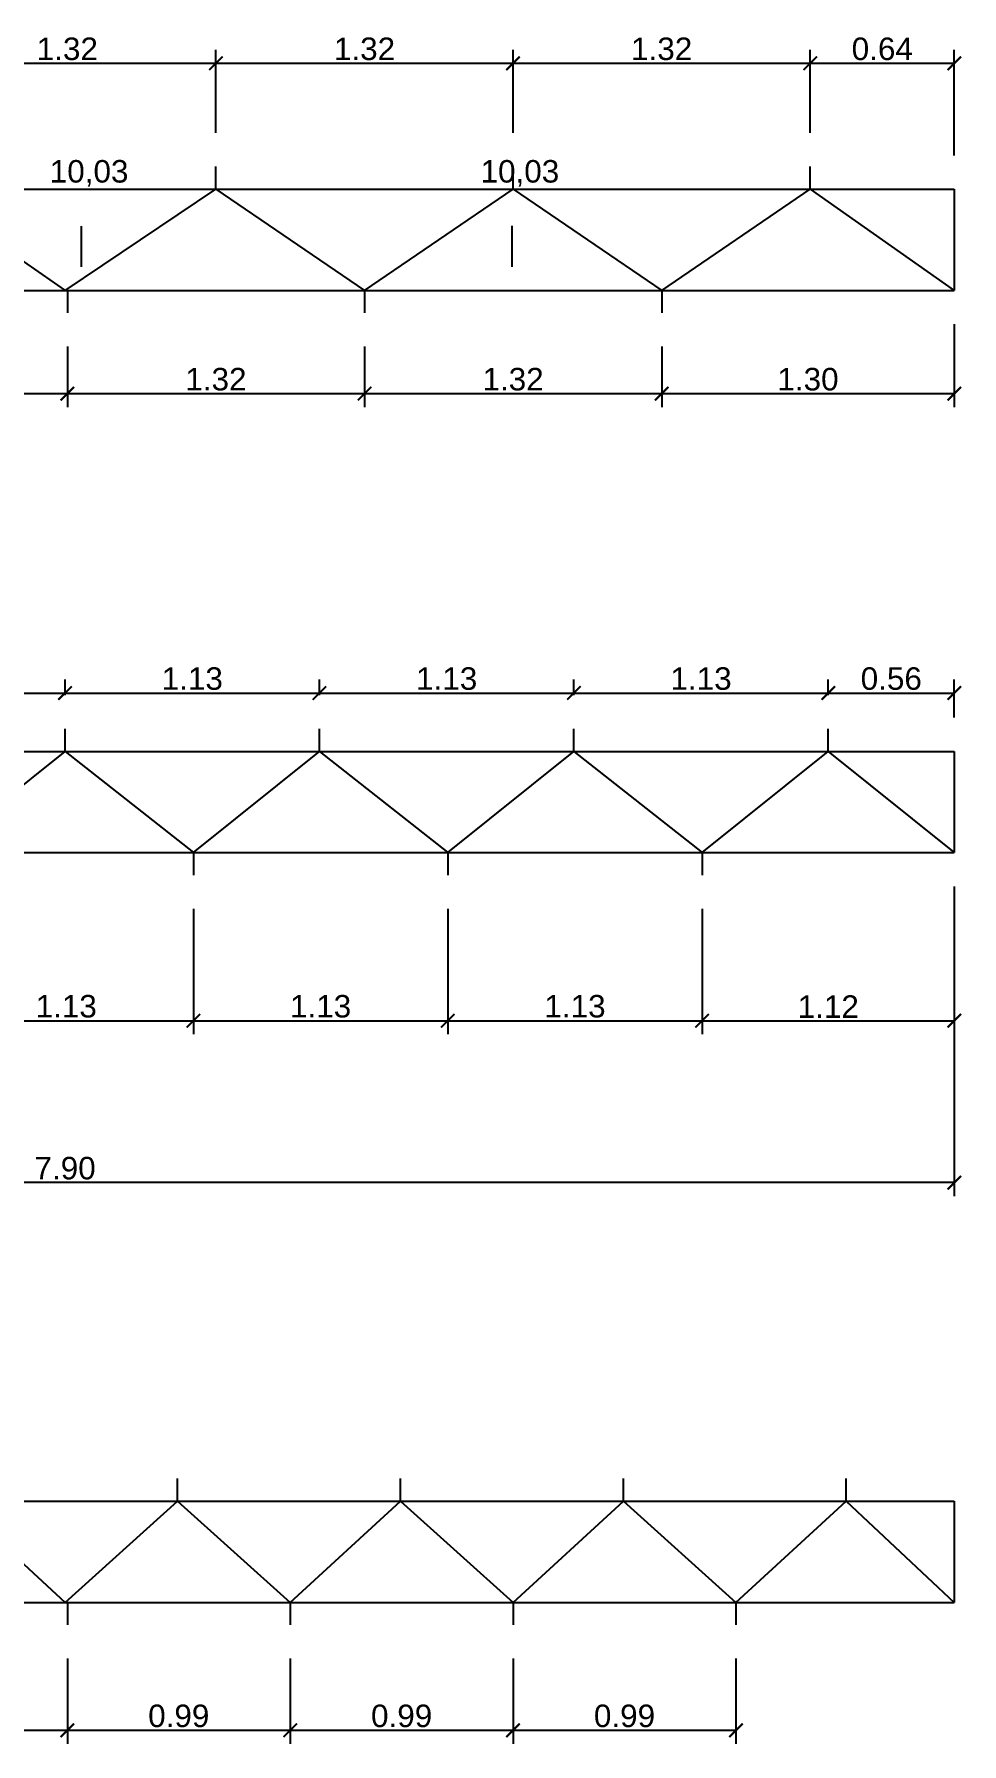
# Model space of a CAD drawing. Header units: millimetres. Extents: x 2924 to 6397, y 1567 to 1704.
# Drawn here: x 3151.92 to 3156.04, y 1592.25 to 1599.84 of the extents above; entities that cross this region are included whole.
import ezdxf

# ---------------------------------------------------------------- set-up
doc = ezdxf.new("R2010")
doc.units = ezdxf.units.MM
doc.header["$PDMODE"] = 35
doc.layers.get('Defpoints').update_dxf_attribs({"color": 230})
doc.layers.add('PT-MUROS', color=7, linetype='Continuous')
doc.layers.add('Viga', color=6, linetype='Continuous')
doc.styles.add('Arial10', font='arial.ttf', dxfattribs={"height": 0.1})
doc.styles.get("Standard").update_dxf_attribs({"font": 'arial.ttf'})
doc.dimstyles.new('COTA-1-50', dxfattribs={"dimtxt": 0.1, "dimasz": 0.06, "dimexe": 0.06, "dimexo": 0.15, "dimgap": 0.0125, "dimtad": 1, "dimzin": 0, "dimdsep": 46, "dimtxsty": 'Arial10', "dimblk1": 'ARCHTICK', "dimblk2": 'ARCHTICK', "dimsah": 1, "dimcen": 0.09, "dimclrd": 7, "dimclre": 7, "dimclrt": 7, "dimazin": 0, "dimtfac": 1, "dimtofl": 0, "dimtmove": 2, "dimatfit": 3, "dimldrblk": 'ARCHTICK', "dimfxl": 1, "dimtolj": 1, "dimtzin": 0, "dimarcsym": 0})

# ---------------------------------------------------------------- blocks, each defined once
blk = doc.blocks.new('_ARCHTICK')
at = {"color": 0, "linetype": 'ByBlock', "const_width": 0.15}
blk.add_lwpolyline([(-0.5, -0.5), (0.5, 0.5)], dxfattribs=at)
blk = doc.blocks.new('*D279')
at = {"layer": 'Defpoints', "color": 0, "transparency": 16777216}
for p in [(3150.7488, 1598.6042), (3152.0688, 1598.6042), (3152.0688, 1598.2454)]:
    blk.add_point(p, dxfattribs=at)
at = {"layer": 'PT-MUROS', "color": 7, "lineweight": -2, "transparency": 16777216}
for p, q in [((3150.7488, 1598.4542), (3150.7488, 1598.1854)), ((3152.0688, 1598.4542), (3152.0688, 1598.1854)), ((3150.7488, 1598.2454), (3152.0688, 1598.2454))]:
    blk.add_line(p, q, dxfattribs=at)
at = {"layer": 'PT-MUROS', "color": 7, "lineweight": -2, "transparency": 16777216, "xscale": 0.06, "yscale": 0.06, "zscale": 0.06, "rotation": 180}
blk.add_blockref('_ARCHTICK', (3150.7488, 1598.2454), dxfattribs=at)
at = {"layer": 'PT-MUROS', "color": 7, "lineweight": -2, "transparency": 16777216, "xscale": 0.06, "yscale": 0.06, "zscale": 0.06}
blk.add_blockref('_ARCHTICK', (3152.0688, 1598.2454), dxfattribs=at)
at = {"layer": 'PT-MUROS', "color": 7, "transparency": 16777216, "insert": (3151.4088, 1598.309), "char_height": 0.1, "attachment_point": 5, "style": 'Arial10'}
blk.add_mtext('\\A1;1.32', dxfattribs=at)
blk = doc.blocks.new('*D280')
at = {"layer": 'Defpoints', "color": 0, "transparency": 16777216}
for p in [(3152.0688, 1598.6042), (3153.3888, 1598.6042), (3153.3888, 1598.2454)]:
    blk.add_point(p, dxfattribs=at)
at = {"layer": 'PT-MUROS', "color": 7, "lineweight": -2, "transparency": 16777216}
for p, q in [((3152.0688, 1598.4542), (3152.0688, 1598.1854)), ((3153.3888, 1598.4542), (3153.3888, 1598.1854)), ((3152.0688, 1598.2454), (3153.3888, 1598.2454))]:
    blk.add_line(p, q, dxfattribs=at)
at = {"layer": 'PT-MUROS', "color": 7, "lineweight": -2, "transparency": 16777216, "xscale": 0.06, "yscale": 0.06, "zscale": 0.06, "rotation": 180}
blk.add_blockref('_ARCHTICK', (3152.0688, 1598.2454), dxfattribs=at)
at = {"layer": 'PT-MUROS', "color": 7, "lineweight": -2, "transparency": 16777216, "xscale": 0.06, "yscale": 0.06, "zscale": 0.06}
blk.add_blockref('_ARCHTICK', (3153.3888, 1598.2454), dxfattribs=at)
at = {"layer": 'PT-MUROS', "color": 7, "transparency": 16777216, "insert": (3152.7288, 1598.309), "char_height": 0.1, "attachment_point": 5, "style": 'Arial10'}
blk.add_mtext('\\A1;1.32', dxfattribs=at)
blk = doc.blocks.new('*D281')
at = {"layer": 'Defpoints', "color": 0, "transparency": 16777216}
for p in [(3153.3888, 1598.6042), (3154.7088, 1598.6042), (3154.7088, 1598.2454)]:
    blk.add_point(p, dxfattribs=at)
at = {"layer": 'PT-MUROS', "color": 7, "lineweight": -2, "transparency": 16777216}
for p, q in [((3153.3888, 1598.4542), (3153.3888, 1598.1854)), ((3154.7088, 1598.4542), (3154.7088, 1598.1854)), ((3153.3888, 1598.2454), (3154.7088, 1598.2454))]:
    blk.add_line(p, q, dxfattribs=at)
at = {"layer": 'PT-MUROS', "color": 7, "lineweight": -2, "transparency": 16777216, "xscale": 0.06, "yscale": 0.06, "zscale": 0.06, "rotation": 180}
blk.add_blockref('_ARCHTICK', (3153.3888, 1598.2454), dxfattribs=at)
at = {"layer": 'PT-MUROS', "color": 7, "lineweight": -2, "transparency": 16777216, "xscale": 0.06, "yscale": 0.06, "zscale": 0.06}
blk.add_blockref('_ARCHTICK', (3154.7088, 1598.2454), dxfattribs=at)
at = {"layer": 'PT-MUROS', "color": 7, "transparency": 16777216, "insert": (3154.0488, 1598.309), "char_height": 0.1, "attachment_point": 5, "style": 'Arial10'}
blk.add_mtext('\\A1;1.32', dxfattribs=at)
blk = doc.blocks.new('*D282')
at = {"layer": 'Defpoints', "color": 0, "transparency": 16777216}
for p in [(3156.0088, 1598.7042), (3154.7088, 1598.6042), (3156.0088, 1598.2454)]:
    blk.add_point(p, dxfattribs=at)
at = {"layer": 'PT-MUROS', "color": 7, "lineweight": -2, "transparency": 16777216}
for p, q in [((3156.0088, 1598.5542), (3156.0088, 1598.1854)), ((3154.7088, 1598.4542), (3154.7088, 1598.1854)), ((3154.7088, 1598.2454), (3156.0088, 1598.2454))]:
    blk.add_line(p, q, dxfattribs=at)
at = {"layer": 'PT-MUROS', "color": 7, "lineweight": -2, "transparency": 16777216, "xscale": 0.06, "yscale": 0.06, "zscale": 0.06, "rotation": 180}
blk.add_blockref('_ARCHTICK', (3154.7088, 1598.2454), dxfattribs=at)
at = {"layer": 'PT-MUROS', "color": 7, "lineweight": -2, "transparency": 16777216, "xscale": 0.06, "yscale": 0.06, "zscale": 0.06}
blk.add_blockref('_ARCHTICK', (3156.0088, 1598.2454), dxfattribs=at)
at = {"layer": 'PT-MUROS', "color": 7, "transparency": 16777216, "insert": (3155.3588, 1598.309), "char_height": 0.1, "attachment_point": 5, "style": 'Arial10'}
blk.add_mtext('\\A1;1.30', dxfattribs=at)
blk = doc.blocks.new('*D286')
at = {"layer": 'Defpoints', "color": 0, "transparency": 16777216}
for p in [(3152.7288, 1599.7134), (3151.4088, 1599.2542), (3152.7288, 1599.2542)]:
    blk.add_point(p, dxfattribs=at)
at = {"layer": 'PT-MUROS', "color": 7, "lineweight": -2, "transparency": 16777216}
for p, q in [((3151.4088, 1599.4042), (3151.4088, 1599.7734)), ((3152.7288, 1599.4042), (3152.7288, 1599.7734)), ((3151.4088, 1599.7134), (3152.7288, 1599.7134))]:
    blk.add_line(p, q, dxfattribs=at)
at = {"layer": 'PT-MUROS', "color": 7, "lineweight": -2, "transparency": 16777216, "xscale": 0.06, "yscale": 0.06, "zscale": 0.06, "rotation": 180}
blk.add_blockref('_ARCHTICK', (3151.4088, 1599.7134), dxfattribs=at)
at = {"layer": 'PT-MUROS', "color": 7, "lineweight": -2, "transparency": 16777216, "xscale": 0.06, "yscale": 0.06, "zscale": 0.06}
blk.add_blockref('_ARCHTICK', (3152.7288, 1599.7134), dxfattribs=at)
at = {"layer": 'PT-MUROS', "color": 7, "transparency": 16777216, "insert": (3152.0688, 1599.777), "char_height": 0.1, "attachment_point": 5, "style": 'Arial10'}
blk.add_mtext('\\A1;1.32', dxfattribs=at)
blk = doc.blocks.new('*D287')
at = {"layer": 'Defpoints', "color": 0, "transparency": 16777216}
for p in [(3154.0488, 1599.7134), (3152.7288, 1599.2542), (3154.0488, 1599.2542)]:
    blk.add_point(p, dxfattribs=at)
at = {"layer": 'PT-MUROS', "color": 7, "lineweight": -2, "transparency": 16777216}
for p, q in [((3152.7288, 1599.4042), (3152.7288, 1599.7734)), ((3154.0488, 1599.4042), (3154.0488, 1599.7734)), ((3152.7288, 1599.7134), (3154.0488, 1599.7134))]:
    blk.add_line(p, q, dxfattribs=at)
at = {"layer": 'PT-MUROS', "color": 7, "lineweight": -2, "transparency": 16777216, "xscale": 0.06, "yscale": 0.06, "zscale": 0.06, "rotation": 180}
blk.add_blockref('_ARCHTICK', (3152.7288, 1599.7134), dxfattribs=at)
at = {"layer": 'PT-MUROS', "color": 7, "lineweight": -2, "transparency": 16777216, "xscale": 0.06, "yscale": 0.06, "zscale": 0.06}
blk.add_blockref('_ARCHTICK', (3154.0488, 1599.7134), dxfattribs=at)
at = {"layer": 'PT-MUROS', "color": 7, "transparency": 16777216, "insert": (3153.3888, 1599.777), "char_height": 0.1, "attachment_point": 5, "style": 'Arial10'}
blk.add_mtext('\\A1;1.32', dxfattribs=at)
blk = doc.blocks.new('*D288')
at = {"layer": 'Defpoints', "color": 0, "transparency": 16777216}
for p in [(3155.3688, 1599.7134), (3154.0488, 1599.2542), (3155.3688, 1599.2542)]:
    blk.add_point(p, dxfattribs=at)
at = {"layer": 'PT-MUROS', "color": 7, "lineweight": -2, "transparency": 16777216}
for p, q in [((3154.0488, 1599.4042), (3154.0488, 1599.7734)), ((3155.3688, 1599.4042), (3155.3688, 1599.7734)), ((3154.0488, 1599.7134), (3155.3688, 1599.7134))]:
    blk.add_line(p, q, dxfattribs=at)
at = {"layer": 'PT-MUROS', "color": 7, "lineweight": -2, "transparency": 16777216, "xscale": 0.06, "yscale": 0.06, "zscale": 0.06, "rotation": 180}
blk.add_blockref('_ARCHTICK', (3154.0488, 1599.7134), dxfattribs=at)
at = {"layer": 'PT-MUROS', "color": 7, "lineweight": -2, "transparency": 16777216, "xscale": 0.06, "yscale": 0.06, "zscale": 0.06}
blk.add_blockref('_ARCHTICK', (3155.3688, 1599.7134), dxfattribs=at)
at = {"layer": 'PT-MUROS', "color": 7, "transparency": 16777216, "insert": (3154.7088, 1599.777), "char_height": 0.1, "attachment_point": 5, "style": 'Arial10'}
blk.add_mtext('\\A1;1.32', dxfattribs=at)
blk = doc.blocks.new('*D289')
at = {"layer": 'Defpoints', "color": 0, "transparency": 16777216}
for p in [(3156.0088, 1599.7134), (3155.3688, 1599.2542), (3156.0088, 1599.1542)]:
    blk.add_point(p, dxfattribs=at)
at = {"layer": 'PT-MUROS', "color": 7, "lineweight": -2, "transparency": 16777216}
for p, q in [((3155.3688, 1599.4042), (3155.3688, 1599.7734)), ((3156.0088, 1599.3042), (3156.0088, 1599.7734)), ((3155.3688, 1599.7134), (3156.0088, 1599.7134))]:
    blk.add_line(p, q, dxfattribs=at)
at = {"layer": 'PT-MUROS', "color": 7, "lineweight": -2, "transparency": 16777216, "xscale": 0.06, "yscale": 0.06, "zscale": 0.06, "rotation": 180}
blk.add_blockref('_ARCHTICK', (3155.3688, 1599.7134), dxfattribs=at)
at = {"layer": 'PT-MUROS', "color": 7, "lineweight": -2, "transparency": 16777216, "xscale": 0.06, "yscale": 0.06, "zscale": 0.06}
blk.add_blockref('_ARCHTICK', (3156.0088, 1599.7134), dxfattribs=at)
at = {"layer": 'PT-MUROS', "color": 7, "transparency": 16777216, "insert": (3155.6888, 1599.7769), "char_height": 0.1, "attachment_point": 5, "style": 'Arial10'}
blk.add_mtext('\\A1;0.64', dxfattribs=at)
blk = doc.blocks.new('*D293')
at = {"layer": 'Defpoints', "color": 0, "transparency": 16777216}
for p in [(3151.4988, 1596.1057), (3152.6288, 1596.1057), (3152.6288, 1595.459)]:
    blk.add_point(p, dxfattribs=at)
at = {"layer": 'PT-MUROS', "color": 7, "lineweight": -2, "transparency": 16777216}
for p, q in [((3151.4988, 1595.9557), (3151.4988, 1595.399)), ((3152.6288, 1595.9557), (3152.6288, 1595.399)), ((3151.4988, 1595.459), (3152.6288, 1595.459))]:
    blk.add_line(p, q, dxfattribs=at)
at = {"layer": 'PT-MUROS', "color": 7, "lineweight": -2, "transparency": 16777216, "xscale": 0.06, "yscale": 0.06, "zscale": 0.06, "rotation": 180}
blk.add_blockref('_ARCHTICK', (3151.4988, 1595.459), dxfattribs=at)
at = {"layer": 'PT-MUROS', "color": 7, "lineweight": -2, "transparency": 16777216, "xscale": 0.06, "yscale": 0.06, "zscale": 0.06}
blk.add_blockref('_ARCHTICK', (3152.6288, 1595.459), dxfattribs=at)
at = {"layer": 'PT-MUROS', "color": 7, "transparency": 16777216, "insert": (3152.0638, 1595.5226), "char_height": 0.1, "attachment_point": 5, "style": 'Arial10'}
blk.add_mtext('\\A1;1.13', dxfattribs=at)
blk = doc.blocks.new('*D294')
at = {"layer": 'Defpoints', "color": 0, "transparency": 16777216}
for p in [(3152.6288, 1596.1057), (3153.7588, 1596.1057), (3153.7588, 1595.459)]:
    blk.add_point(p, dxfattribs=at)
at = {"layer": 'PT-MUROS', "color": 7, "lineweight": -2, "transparency": 16777216}
for p, q in [((3152.6288, 1595.9557), (3152.6288, 1595.399)), ((3153.7588, 1595.9557), (3153.7588, 1595.399)), ((3152.6288, 1595.459), (3153.7588, 1595.459))]:
    blk.add_line(p, q, dxfattribs=at)
at = {"layer": 'PT-MUROS', "color": 7, "lineweight": -2, "transparency": 16777216, "xscale": 0.06, "yscale": 0.06, "zscale": 0.06, "rotation": 180}
blk.add_blockref('_ARCHTICK', (3152.6288, 1595.459), dxfattribs=at)
at = {"layer": 'PT-MUROS', "color": 7, "lineweight": -2, "transparency": 16777216, "xscale": 0.06, "yscale": 0.06, "zscale": 0.06}
blk.add_blockref('_ARCHTICK', (3153.7588, 1595.459), dxfattribs=at)
at = {"layer": 'PT-MUROS', "color": 7, "transparency": 16777216, "insert": (3153.1938, 1595.5226), "char_height": 0.1, "attachment_point": 5, "style": 'Arial10'}
blk.add_mtext('\\A1;1.13', dxfattribs=at)
blk = doc.blocks.new('*D295')
at = {"layer": 'Defpoints', "color": 0, "transparency": 16777216}
for p in [(3153.7588, 1596.1057), (3154.8888, 1596.1057), (3154.8888, 1595.459)]:
    blk.add_point(p, dxfattribs=at)
at = {"layer": 'PT-MUROS', "color": 7, "lineweight": -2, "transparency": 16777216}
for p, q in [((3153.7588, 1595.9557), (3153.7588, 1595.399)), ((3154.8888, 1595.9557), (3154.8888, 1595.399)), ((3153.7588, 1595.459), (3154.8888, 1595.459))]:
    blk.add_line(p, q, dxfattribs=at)
at = {"layer": 'PT-MUROS', "color": 7, "lineweight": -2, "transparency": 16777216, "xscale": 0.06, "yscale": 0.06, "zscale": 0.06, "rotation": 180}
blk.add_blockref('_ARCHTICK', (3153.7588, 1595.459), dxfattribs=at)
at = {"layer": 'PT-MUROS', "color": 7, "lineweight": -2, "transparency": 16777216, "xscale": 0.06, "yscale": 0.06, "zscale": 0.06}
blk.add_blockref('_ARCHTICK', (3154.8888, 1595.459), dxfattribs=at)
at = {"layer": 'PT-MUROS', "color": 7, "transparency": 16777216, "insert": (3154.3238, 1595.5226), "char_height": 0.1, "attachment_point": 5, "style": 'Arial10'}
blk.add_mtext('\\A1;1.13', dxfattribs=at)
blk = doc.blocks.new('*D296')
at = {"layer": 'Defpoints', "color": 0, "transparency": 16777216}
for p in [(3156.0088, 1596.2057), (3154.8888, 1596.1057), (3156.0088, 1595.459)]:
    blk.add_point(p, dxfattribs=at)
at = {"layer": 'PT-MUROS', "color": 7, "lineweight": -2, "transparency": 16777216}
for p, q in [((3156.0088, 1596.0557), (3156.0088, 1595.399)), ((3154.8888, 1595.9557), (3154.8888, 1595.399)), ((3154.8888, 1595.459), (3156.0088, 1595.459))]:
    blk.add_line(p, q, dxfattribs=at)
at = {"layer": 'PT-MUROS', "color": 7, "lineweight": -2, "transparency": 16777216, "xscale": 0.06, "yscale": 0.06, "zscale": 0.06, "rotation": 180}
blk.add_blockref('_ARCHTICK', (3154.8888, 1595.459), dxfattribs=at)
at = {"layer": 'PT-MUROS', "color": 7, "lineweight": -2, "transparency": 16777216, "xscale": 0.06, "yscale": 0.06, "zscale": 0.06}
blk.add_blockref('_ARCHTICK', (3156.0088, 1595.459), dxfattribs=at)
at = {"layer": 'PT-MUROS', "color": 7, "transparency": 16777216, "insert": (3155.4488, 1595.5217), "char_height": 0.1, "attachment_point": 5, "style": 'Arial10'}
blk.add_mtext('\\A1;1.12', dxfattribs=at)
blk = doc.blocks.new('*D300')
at = {"layer": 'Defpoints', "color": 0, "transparency": 16777216}
for p in [(3152.0588, 1596.9151), (3150.9288, 1596.7557), (3152.0588, 1596.7557)]:
    blk.add_point(p, dxfattribs=at)
at = {"layer": 'PT-MUROS', "color": 7, "lineweight": -2, "transparency": 16777216}
for p, q in [((3150.9288, 1596.9057), (3150.9288, 1596.9751)), ((3150.9288, 1596.9151), (3152.0588, 1596.9151)), ((3152.0588, 1596.9057), (3152.0588, 1596.9751))]:
    blk.add_line(p, q, dxfattribs=at)
at = {"layer": 'PT-MUROS', "color": 7, "lineweight": -2, "transparency": 16777216, "xscale": 0.06, "yscale": 0.06, "zscale": 0.06, "rotation": 180}
blk.add_blockref('_ARCHTICK', (3150.9288, 1596.9151), dxfattribs=at)
at = {"layer": 'PT-MUROS', "color": 7, "lineweight": -2, "transparency": 16777216, "xscale": 0.06, "yscale": 0.06, "zscale": 0.06}
blk.add_blockref('_ARCHTICK', (3152.0588, 1596.9151), dxfattribs=at)
at = {"layer": 'PT-MUROS', "color": 7, "transparency": 16777216, "insert": (3151.4938, 1596.9787), "char_height": 0.1, "attachment_point": 5, "style": 'Arial10'}
blk.add_mtext('\\A1;1.13', dxfattribs=at)
blk = doc.blocks.new('*D301')
at = {"layer": 'Defpoints', "color": 0, "transparency": 16777216}
for p in [(3153.1888, 1596.9151), (3152.0588, 1596.7557), (3153.1888, 1596.7557)]:
    blk.add_point(p, dxfattribs=at)
at = {"layer": 'PT-MUROS', "color": 7, "lineweight": -2, "transparency": 16777216}
for p, q in [((3152.0588, 1596.9057), (3152.0588, 1596.9751)), ((3152.0588, 1596.9151), (3153.1888, 1596.9151)), ((3153.1888, 1596.9057), (3153.1888, 1596.9751))]:
    blk.add_line(p, q, dxfattribs=at)
at = {"layer": 'PT-MUROS', "color": 7, "lineweight": -2, "transparency": 16777216, "xscale": 0.06, "yscale": 0.06, "zscale": 0.06, "rotation": 180}
blk.add_blockref('_ARCHTICK', (3152.0588, 1596.9151), dxfattribs=at)
at = {"layer": 'PT-MUROS', "color": 7, "lineweight": -2, "transparency": 16777216, "xscale": 0.06, "yscale": 0.06, "zscale": 0.06}
blk.add_blockref('_ARCHTICK', (3153.1888, 1596.9151), dxfattribs=at)
at = {"layer": 'PT-MUROS', "color": 7, "transparency": 16777216, "insert": (3152.6238, 1596.9787), "char_height": 0.1, "attachment_point": 5, "style": 'Arial10'}
blk.add_mtext('\\A1;1.13', dxfattribs=at)
blk = doc.blocks.new('*D302')
at = {"layer": 'Defpoints', "color": 0, "transparency": 16777216}
for p in [(3154.3188, 1596.9151), (3153.1888, 1596.7557), (3154.3188, 1596.7557)]:
    blk.add_point(p, dxfattribs=at)
at = {"layer": 'PT-MUROS', "color": 7, "lineweight": -2, "transparency": 16777216}
for p, q in [((3153.1888, 1596.9057), (3153.1888, 1596.9751)), ((3153.1888, 1596.9151), (3154.3188, 1596.9151)), ((3154.3188, 1596.9057), (3154.3188, 1596.9751))]:
    blk.add_line(p, q, dxfattribs=at)
at = {"layer": 'PT-MUROS', "color": 7, "lineweight": -2, "transparency": 16777216, "xscale": 0.06, "yscale": 0.06, "zscale": 0.06, "rotation": 180}
blk.add_blockref('_ARCHTICK', (3153.1888, 1596.9151), dxfattribs=at)
at = {"layer": 'PT-MUROS', "color": 7, "lineweight": -2, "transparency": 16777216, "xscale": 0.06, "yscale": 0.06, "zscale": 0.06}
blk.add_blockref('_ARCHTICK', (3154.3188, 1596.9151), dxfattribs=at)
at = {"layer": 'PT-MUROS', "color": 7, "transparency": 16777216, "insert": (3153.7538, 1596.9787), "char_height": 0.1, "attachment_point": 5, "style": 'Arial10'}
blk.add_mtext('\\A1;1.13', dxfattribs=at)
blk = doc.blocks.new('*D303')
at = {"layer": 'Defpoints', "color": 0, "transparency": 16777216}
for p in [(3155.4488, 1596.9151), (3154.3188, 1596.7557), (3155.4488, 1596.7557)]:
    blk.add_point(p, dxfattribs=at)
at = {"layer": 'PT-MUROS', "color": 7, "lineweight": -2, "transparency": 16777216}
for p, q in [((3154.3188, 1596.9057), (3154.3188, 1596.9751)), ((3154.3188, 1596.9151), (3155.4488, 1596.9151)), ((3155.4488, 1596.9057), (3155.4488, 1596.9751))]:
    blk.add_line(p, q, dxfattribs=at)
at = {"layer": 'PT-MUROS', "color": 7, "lineweight": -2, "transparency": 16777216, "xscale": 0.06, "yscale": 0.06, "zscale": 0.06, "rotation": 180}
blk.add_blockref('_ARCHTICK', (3154.3188, 1596.9151), dxfattribs=at)
at = {"layer": 'PT-MUROS', "color": 7, "lineweight": -2, "transparency": 16777216, "xscale": 0.06, "yscale": 0.06, "zscale": 0.06}
blk.add_blockref('_ARCHTICK', (3155.4488, 1596.9151), dxfattribs=at)
at = {"layer": 'PT-MUROS', "color": 7, "transparency": 16777216, "insert": (3154.8838, 1596.9787), "char_height": 0.1, "attachment_point": 5, "style": 'Arial10'}
blk.add_mtext('\\A1;1.13', dxfattribs=at)
blk = doc.blocks.new('*D304')
at = {"layer": 'Defpoints', "color": 0, "transparency": 16777216}
for p in [(3156.0088, 1596.9151), (3155.4488, 1596.7557), (3156.0088, 1596.6557)]:
    blk.add_point(p, dxfattribs=at)
at = {"layer": 'PT-MUROS', "color": 7, "lineweight": -2, "transparency": 16777216}
for p, q in [((3155.4488, 1596.9057), (3155.4488, 1596.9751)), ((3155.4488, 1596.9151), (3156.0088, 1596.9151)), ((3156.0088, 1596.8057), (3156.0088, 1596.9751))]:
    blk.add_line(p, q, dxfattribs=at)
at = {"layer": 'PT-MUROS', "color": 7, "lineweight": -2, "transparency": 16777216, "xscale": 0.06, "yscale": 0.06, "zscale": 0.06, "rotation": 180}
blk.add_blockref('_ARCHTICK', (3155.4488, 1596.9151), dxfattribs=at)
at = {"layer": 'PT-MUROS', "color": 7, "lineweight": -2, "transparency": 16777216, "xscale": 0.06, "yscale": 0.06, "zscale": 0.06}
blk.add_blockref('_ARCHTICK', (3156.0088, 1596.9151), dxfattribs=at)
at = {"layer": 'PT-MUROS', "color": 7, "transparency": 16777216, "insert": (3155.7288, 1596.9787), "char_height": 0.1, "attachment_point": 5, "style": 'Arial10'}
blk.add_mtext('\\A1;0.56', dxfattribs=at)
blk = doc.blocks.new('*D343')
at = {"layer": 'Defpoints', "color": 0, "transparency": 16777216}
for p in [(3148.1088, 1596.2057), (3156.0088, 1596.2057), (3148.1088, 1594.7397)]:
    blk.add_point(p, dxfattribs=at)
at = {"layer": 'Viga', "color": 7, "lineweight": -2, "transparency": 16777216}
for p, q in [((3148.1088, 1596.0557), (3148.1088, 1594.6797)), ((3156.0088, 1596.0557), (3156.0088, 1594.6797)), ((3156.0088, 1594.7397), (3148.1088, 1594.7397))]:
    blk.add_line(p, q, dxfattribs=at)
at = {"layer": 'Viga', "color": 7, "lineweight": -2, "transparency": 16777216, "xscale": 0.06, "yscale": 0.06, "zscale": 0.06, "rotation": 180}
blk.add_blockref('_ARCHTICK', (3148.1088, 1594.7397), dxfattribs=at)
at = {"layer": 'Viga', "color": 7, "lineweight": -2, "transparency": 16777216, "xscale": 0.06, "yscale": 0.06, "zscale": 0.06}
blk.add_blockref('_ARCHTICK', (3156.0088, 1594.7397), dxfattribs=at)
at = {"layer": 'Viga', "color": 7, "transparency": 16777216, "insert": (3152.0588, 1594.8033), "char_height": 0.1, "attachment_point": 5, "style": 'Arial10'}
blk.add_mtext('\\A1;7.90', dxfattribs=at)
blk = doc.blocks.new('*D504')
at = {"layer": 'Defpoints', "color": 0, "transparency": 16777216}
for p in [(3151.0788, 1592.7745), (3152.0688, 1592.7745), (3152.0688, 1592.3059)]:
    blk.add_point(p, dxfattribs=at)
at = {"layer": 'Viga', "color": 7, "lineweight": -2, "transparency": 16777216}
for p, q in [((3151.0788, 1592.6245), (3151.0788, 1592.2459)), ((3152.0688, 1592.6245), (3152.0688, 1592.2459)), ((3151.0788, 1592.3059), (3152.0688, 1592.3059))]:
    blk.add_line(p, q, dxfattribs=at)
at = {"layer": 'Viga', "color": 7, "lineweight": -2, "transparency": 16777216, "xscale": 0.06, "yscale": 0.06, "zscale": 0.06, "rotation": 180}
blk.add_blockref('_ARCHTICK', (3151.0788, 1592.3059), dxfattribs=at)
at = {"layer": 'Viga', "color": 7, "lineweight": -2, "transparency": 16777216, "xscale": 0.06, "yscale": 0.06, "zscale": 0.06}
blk.add_blockref('_ARCHTICK', (3152.0688, 1592.3059), dxfattribs=at)
at = {"layer": 'Viga', "color": 7, "transparency": 16777216, "insert": (3151.5738, 1592.3694), "char_height": 0.1, "attachment_point": 5, "style": 'Arial10'}
blk.add_mtext('\\A1;0.99', dxfattribs=at)
blk = doc.blocks.new('*D505')
at = {"layer": 'Defpoints', "color": 0, "transparency": 16777216}
for p in [(3152.0688, 1592.7745), (3153.0588, 1592.7745), (3153.0588, 1592.3059)]:
    blk.add_point(p, dxfattribs=at)
at = {"layer": 'Viga', "color": 7, "lineweight": -2, "transparency": 16777216}
for p, q in [((3152.0688, 1592.6245), (3152.0688, 1592.2459)), ((3153.0588, 1592.6245), (3153.0588, 1592.2459)), ((3152.0688, 1592.3059), (3153.0588, 1592.3059))]:
    blk.add_line(p, q, dxfattribs=at)
at = {"layer": 'Viga', "color": 7, "lineweight": -2, "transparency": 16777216, "xscale": 0.06, "yscale": 0.06, "zscale": 0.06, "rotation": 180}
blk.add_blockref('_ARCHTICK', (3152.0688, 1592.3059), dxfattribs=at)
at = {"layer": 'Viga', "color": 7, "lineweight": -2, "transparency": 16777216, "xscale": 0.06, "yscale": 0.06, "zscale": 0.06}
blk.add_blockref('_ARCHTICK', (3153.0588, 1592.3059), dxfattribs=at)
at = {"layer": 'Viga', "color": 7, "transparency": 16777216, "insert": (3152.5638, 1592.3694), "char_height": 0.1, "attachment_point": 5, "style": 'Arial10'}
blk.add_mtext('\\A1;0.99', dxfattribs=at)
blk = doc.blocks.new('*D506')
at = {"layer": 'Defpoints', "color": 0, "transparency": 16777216}
for p in [(3153.0588, 1592.7745), (3154.0488, 1592.7745), (3154.0488, 1592.3059)]:
    blk.add_point(p, dxfattribs=at)
at = {"layer": 'Viga', "color": 7, "lineweight": -2, "transparency": 16777216}
for p, q in [((3153.0588, 1592.6245), (3153.0588, 1592.2459)), ((3154.0488, 1592.6245), (3154.0488, 1592.2459)), ((3153.0588, 1592.3059), (3154.0488, 1592.3059))]:
    blk.add_line(p, q, dxfattribs=at)
at = {"layer": 'Viga', "color": 7, "lineweight": -2, "transparency": 16777216, "xscale": 0.06, "yscale": 0.06, "zscale": 0.06, "rotation": 180}
blk.add_blockref('_ARCHTICK', (3153.0588, 1592.3059), dxfattribs=at)
at = {"layer": 'Viga', "color": 7, "lineweight": -2, "transparency": 16777216, "xscale": 0.06, "yscale": 0.06, "zscale": 0.06}
blk.add_blockref('_ARCHTICK', (3154.0488, 1592.3059), dxfattribs=at)
at = {"layer": 'Viga', "color": 7, "transparency": 16777216, "insert": (3153.5538, 1592.3694), "char_height": 0.1, "attachment_point": 5, "style": 'Arial10'}
blk.add_mtext('\\A1;0.99', dxfattribs=at)
blk = doc.blocks.new('*D507')
at = {"layer": 'Defpoints', "color": 0, "transparency": 16777216}
for p in [(3154.0488, 1592.7745), (3155.0388, 1592.7745), (3155.0388, 1592.3059)]:
    blk.add_point(p, dxfattribs=at)
at = {"layer": 'Viga', "color": 7, "lineweight": -2, "transparency": 16777216}
for p, q in [((3154.0488, 1592.6245), (3154.0488, 1592.2459)), ((3155.0388, 1592.6245), (3155.0388, 1592.2459)), ((3154.0488, 1592.3059), (3155.0388, 1592.3059))]:
    blk.add_line(p, q, dxfattribs=at)
at = {"layer": 'Viga', "color": 7, "lineweight": -2, "transparency": 16777216, "xscale": 0.06, "yscale": 0.06, "zscale": 0.06, "rotation": 180}
blk.add_blockref('_ARCHTICK', (3154.0488, 1592.3059), dxfattribs=at)
at = {"layer": 'Viga', "color": 7, "lineweight": -2, "transparency": 16777216, "xscale": 0.06, "yscale": 0.06, "zscale": 0.06}
blk.add_blockref('_ARCHTICK', (3155.0388, 1592.3059), dxfattribs=at)
at = {"layer": 'Viga', "color": 7, "transparency": 16777216, "insert": (3154.5438, 1592.3694), "char_height": 0.1, "attachment_point": 5, "style": 'Arial10'}
blk.add_mtext('\\A1;0.99', dxfattribs=at)

msp = doc.modelspace()

# ---------------------------------------------------------------- linework, layer by layer
at = {"layer": 'PT-MUROS'}
for p, q in [((3152.7288, 1599.1542), (3152.7288, 1599.2542)), ((3154.0488, 1599.1542), (3154.0488, 1599.2542)), ((3155.3688, 1599.1542), (3155.3688, 1599.2542)), ((3148.1088, 1599.1542), (3156.0088, 1599.1542)), ((3151.4088, 1599.1542), (3152.0588, 1598.7042)), ((3152.0588, 1598.7042), (3152.7288, 1599.1542)), ((3152.7288, 1599.1542), (3153.3888, 1598.7042)), ((3153.3888, 1598.7042), (3154.0488, 1599.1542)), ((3154.0488, 1599.1542), (3154.7088, 1598.7042)), ((3154.7088, 1598.7042), (3155.3688, 1599.1542)), ((3155.3688, 1599.1542), (3156.0088, 1598.7042)), ((3156.0088, 1599.1542), (3156.0088, 1598.7042)), ((3148.1088, 1598.7042), (3156.0088, 1598.7042)), ((3152.0688, 1598.7042), (3152.0688, 1598.6042)), ((3153.3888, 1598.7042), (3153.3888, 1598.6042)), ((3154.7088, 1598.7042), (3154.7088, 1598.6042)), ((3152.0588, 1596.6557), (3152.0588, 1596.7557)), ((3153.1888, 1596.6557), (3153.1888, 1596.7557)), ((3154.3188, 1596.6557), (3154.3188, 1596.7557)), ((3155.4488, 1596.6557), (3155.4488, 1596.7557)), ((3148.1088, 1596.6557), (3156.0088, 1596.6557)), ((3151.4988, 1596.2057), (3152.0588, 1596.6557)), ((3152.0588, 1596.6557), (3152.6288, 1596.2057)), ((3152.6288, 1596.2057), (3153.1888, 1596.6557)), ((3153.1888, 1596.6557), (3153.7588, 1596.2057)), ((3153.7588, 1596.2057), (3154.3188, 1596.6557)), ((3154.3188, 1596.6557), (3154.8888, 1596.2057)), ((3154.8888, 1596.2057), (3155.4488, 1596.6557)), ((3155.4488, 1596.6557), (3156.0088, 1596.2057)), ((3156.0088, 1596.6557), (3156.0088, 1596.2057)), ((3148.1088, 1596.2057), (3156.0088, 1596.2057)), ((3152.6288, 1596.2057), (3152.6288, 1596.1057)), ((3153.7588, 1596.2057), (3153.7588, 1596.1057)), ((3154.8888, 1596.2057), (3154.8888, 1596.1057)), ((3152.5588, 1593.3245), (3152.5588, 1593.4245)), ((3153.5488, 1593.3245), (3153.5488, 1593.4245)), ((3154.5388, 1593.3245), (3154.5388, 1593.4245)), ((3155.5288, 1593.3245), (3155.5288, 1593.4245)), ((3148.1088, 1593.3245), (3156.0088, 1593.3245)), ((3156.0088, 1593.3245), (3156.0088, 1592.8745)), ((3148.1088, 1592.8745), (3156.0088, 1592.8745)), ((3152.0688, 1592.8745), (3152.0688, 1592.7745)), ((3153.0588, 1592.8745), (3153.0588, 1592.7745)), ((3154.0488, 1592.8745), (3154.0488, 1592.7745)), ((3155.0388, 1592.8745), (3155.0388, 1592.7745))]:
    msp.add_line(p, q, dxfattribs=at)
at = {"layer": 'Viga'}
for p, q in [((3152.1313, 1598.8082), (3152.1313, 1598.9889)), ((3154.045, 1598.8082), (3154.045, 1598.9912)), ((3151.5688, 1593.3245), (3152.0588, 1592.8745)), ((3152.0588, 1592.8745), (3152.5588, 1593.3245)), ((3152.5588, 1593.3245), (3153.0588, 1592.8745)), ((3153.0588, 1592.8745), (3153.5488, 1593.3245)), ((3153.5488, 1593.3245), (3154.0488, 1592.8745)), ((3154.0488, 1592.8745), (3154.5388, 1593.3245)), ((3154.5388, 1593.3245), (3155.0388, 1592.8745)), ((3155.0388, 1592.8745), (3155.5288, 1593.3245)), ((3155.5288, 1593.3245), (3156.0088, 1592.8745))]:
    msp.add_line(p, q, dxfattribs=at)

# ---------------------------------------------------------------- texts
at = {"layer": 'PT-MUROS', "color": 4, "char_height": 0.1, "attachment_point": 1}
for insert in [(3151.9907, 1599.2833), (3153.9043, 1599.2833)]:
    msp.add_mtext_dynamic_manual_height_columns('10,03', width=0.308735, gutter_width=12.5, heights=[0], dxfattribs=dict(at, insert=insert))

# ---------------------------------------------------------------- dimensions: what is measured, and where the dimension line sits
at = {"layer": 'PT-MUROS'}
for base, p1, p2, picture, middle in [((3152.7288, 1599.7134), (3151.4088, 1599.2542), (3152.7288, 1599.2542), '*D286', (3152.0688, 1599.777)), ((3154.0488, 1599.7134), (3152.7288, 1599.2542), (3154.0488, 1599.2542), '*D287', (3153.3888, 1599.777)), ((3155.3688, 1599.7134), (3154.0488, 1599.2542), (3155.3688, 1599.2542), '*D288', (3154.7088, 1599.777)), ((3156.0088, 1599.7134), (3155.3688, 1599.2542), (3156.0088, 1599.1542), '*D289', (3155.6888, 1599.7769)), ((3156.0088, 1598.2454), (3154.7088, 1598.6042), (3156.0088, 1598.7042), '*D282', (3155.3588, 1598.309)), ((3152.0688, 1598.2454), (3150.7488, 1598.6042), (3152.0688, 1598.6042), '*D279', (3151.4088, 1598.309)), ((3153.3888, 1598.2454), (3152.0688, 1598.6042), (3153.3888, 1598.6042), '*D280', (3152.7288, 1598.309)), ((3154.7088, 1598.2454), (3153.3888, 1598.6042), (3154.7088, 1598.6042), '*D281', (3154.0488, 1598.309)), ((3152.0588, 1596.9151), (3150.9288, 1596.7557), (3152.0588, 1596.7557), '*D300', (3151.4938, 1596.9787)), ((3153.1888, 1596.9151), (3152.0588, 1596.7557), (3153.1888, 1596.7557), '*D301', (3152.6238, 1596.9787)), ((3154.3188, 1596.9151), (3153.1888, 1596.7557), (3154.3188, 1596.7557), '*D302', (3153.7538, 1596.9787)), ((3155.4488, 1596.9151), (3154.3188, 1596.7557), (3155.4488, 1596.7557), '*D303', (3154.8838, 1596.9787)), ((3156.0088, 1596.9151), (3155.4488, 1596.7557), (3156.0088, 1596.6557), '*D304', (3155.7288, 1596.9787)), ((3156.0088, 1595.459), (3154.8888, 1596.1057), (3156.0088, 1596.2057), '*D296', (3155.4488, 1595.5217)), ((3152.6288, 1595.459), (3151.4988, 1596.1057), (3152.6288, 1596.1057), '*D293', (3152.0638, 1595.5226)), ((3153.7588, 1595.459), (3152.6288, 1596.1057), (3153.7588, 1596.1057), '*D294', (3153.1938, 1595.5226)), ((3154.8888, 1595.459), (3153.7588, 1596.1057), (3154.8888, 1596.1057), '*D295', (3154.3238, 1595.5226))]:
    dim = msp.add_linear_dim(base=base, p1=p1, p2=p2, dimstyle='COTA-1-50', override={"dimfxl": 0.5, "dimarcsym": 1}, dxfattribs=at)
    dim.commit()
    dim.dimension.update_dxf_attribs({"geometry": picture, "text_midpoint": middle})
at = {"layer": 'Viga'}
for base, p1, p2, picture, middle in [((3148.1088, 1594.7397), (3156.0088, 1596.2057), (3148.1088, 1596.2057), '*D343', (3152.0588, 1594.8033)), ((3152.0688, 1592.3059), (3151.0788, 1592.7745), (3152.0688, 1592.7745), '*D504', (3151.5738, 1592.3694)), ((3153.0588, 1592.3059), (3152.0688, 1592.7745), (3153.0588, 1592.7745), '*D505', (3152.5638, 1592.3694)), ((3154.0488, 1592.3059), (3153.0588, 1592.7745), (3154.0488, 1592.7745), '*D506', (3153.5538, 1592.3694)), ((3155.0388, 1592.3059), (3154.0488, 1592.7745), (3155.0388, 1592.7745), '*D507', (3154.5438, 1592.3694))]:
    dim = msp.add_linear_dim(base=base, p1=p1, p2=p2, dimstyle='COTA-1-50', override={"dimfxl": 0.5, "dimarcsym": 1}, dxfattribs=at)
    dim.commit()
    dim.dimension.update_dxf_attribs({"geometry": picture, "text_midpoint": middle})

doc.saveas('drawing.dxf')
